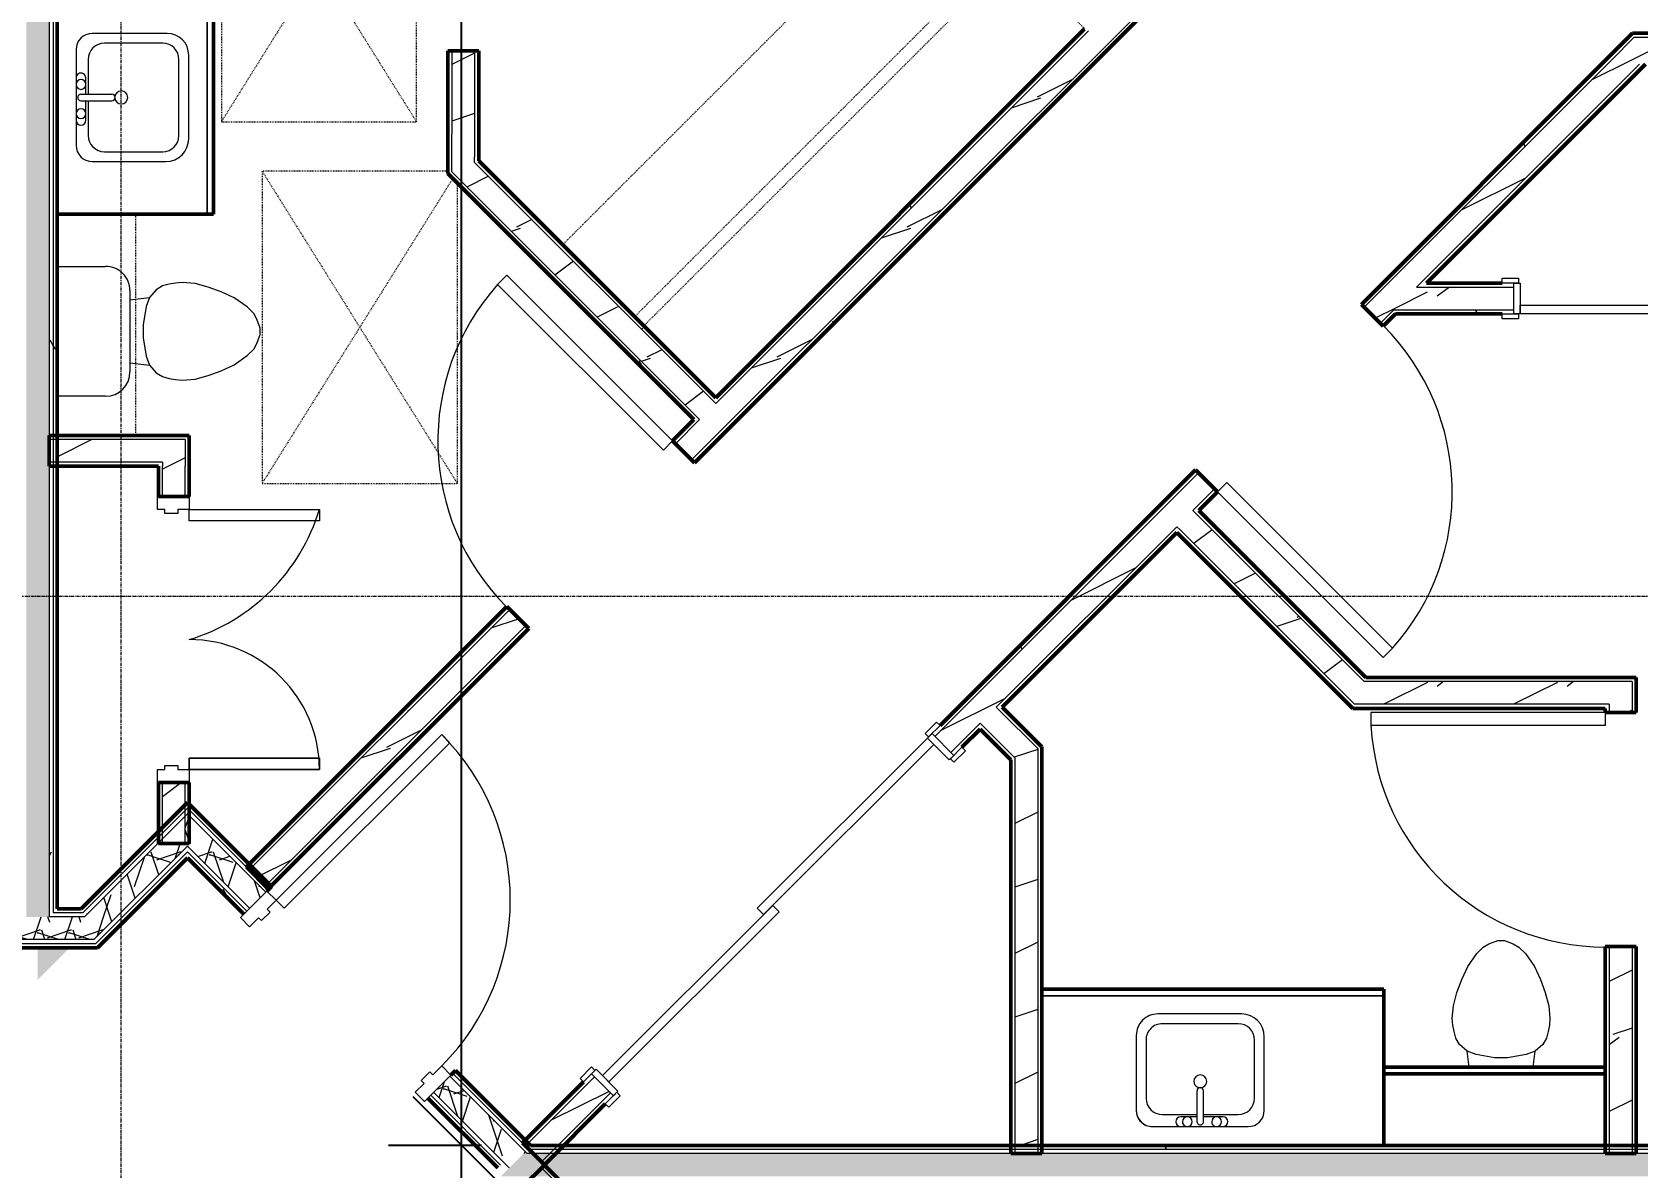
# Model space of a CAD drawing. Extents: x -4294 to -464, y 9706 to 12475.
# Drawn here: x -2514 to -2267.2, y 10415.3 to 10589.9 of the extents above; entities that cross this region are included whole.
import ezdxf

# ---------------------------------------------------------------- set-up
doc = ezdxf.new("R2010")
doc.units = 0
doc.linetypes.add('Dash', pattern=[0.25, 0.125, -0.125])
doc.linetypes.add('Grid Line 1_2_', pattern=[0.875, 0.5, -0.125, 0.125, -0.125])
for name, color, linetype, lineweight in [('0-1', 7, 'Continuous', 5), ('0-2', 50, 'Continuous', 13), ('A-DOOR', 31, 'Continuous', 13), ('A-DOOR-1', 7, 'Continuous', 9), ('A-DOOR-2', 90, 'Continuous', 20), ('A-DOOR-5', 31, 'Continuous', 20), ('A-DOOR-6', 31, 'Continuous', 9), ('A-DOOR-FRAM', 31, 'Continuous', 20), ('A-DOOR-FRAM-1', 90, 'Continuous', 20), ('A-GENM-HDLN-1', 7, 'Dash', 9), ('A-WALL', 113, 'Continuous', 13), ('A-WALL-2', 250, 'Continuous', 50), ('A-WALL-3', 50, 'Continuous', 13), ('A-WALL-PATT-1', 7, 'Continuous', 9), ('A-WALL-PATT-2', 8, 'Continuous', 9), ('A-WALL-PATT-5', 111, 'Continuous', 9), ('I-WALL-1', 2, 'Continuous', 50), ('P-SANR-FIXT-1', 7, 'Continuous', 9), ('Q-CASE-1', 250, 'Continuous', 50), ('Q-CASE-2', 7, 'Continuous', 9), ('Q-CASE-HDLN-1', 7, 'Dash', 9), ('S-GRID-1', 1, 'Grid Line 1_2_', 9)]:
    doc.layers.add(name, color=color, linetype=linetype, lineweight=lineweight)
doc.layers.add('A-AREA-PATT-6', color=254, linetype='Continuous', lineweight=9, transparency=1)
doc.styles.add('Century Gothic_B', font='Gothicb.ttf', dxfattribs={"height": 11.25})
doc.dimstyles.new('OD__1__Tol__', dxfattribs={"dimscale": 12, "dimtxt": 11.746893, "dimasz": 1.25, "dimexe": 0.9375, "dimexo": 0.625, "dimgap": 0.15625, "dimtad": 1, "dimdec": 0, "dimzin": 3, "dimdsep": 46, "dimlunit": 4, "dimtxsty": 'Century Gothic_B', "dimblk1": 'OBLIQUE', "dimblk2": 'OBLIQUE', "dimsah": 1, "dimcen": 0.09, "dimdle": 0.9375, "dimazin": 0, "dimtfac": 1, "dimtdec": 4, "dimtix": 1, "dimtmove": 0, "dimatfit": 3, "dimfxl": 1, "dimtvp": 1, "dimtfill": 1, "dimfrac": 2, "dimtolj": 1, "dimtzin": 0, "dimarcsym": 2})
pattern_1 = [(0, (0, 0), (38.4, 9.6), [1.584, -27.216, 1.584, -27.216, -153.6]), (0, (0, 0), (38.4, 9.6), [-57.6, 1.584, -56.016, 1.584, -27.216, -67.2]), (0, (0, 0), (38.4, 9.6), [-144, 1.584, -17.616, 1.584, -46.416]), (120, (14.4, 4.8), (-27.513844, 28.4553755), [1.584, -27.216, 1.584, -27.216, -153.6]), (120, (14.4, 4.8), (-27.513844, 28.4553755), [-57.6, 1.584, -56.016, 1.584, -27.216, -67.2]), (120, (14.4, 4.8), (-27.513844, 28.4553755), [-144, 1.584, -17.616, 1.584, -46.416]), (240, (19.2, 24), (-10.886156, -38.0553755), [1.584, -27.216, 1.584, -27.216, -153.6]), (240, (19.2, 24), (-10.886156, -38.0553755), [-57.6, 1.584, -56.016, 1.584, -27.216, -67.2]), (240, (19.2, 24), (-10.886156, -38.0553755), [-144, 1.584, -17.616, 1.584, -46.416])]
pattern_2 = [(216.87, (7.997, 19.992), (59.9755286, 39.9843071), [9.996, -89.964]), (206.565, (19.992, 13.994), (-19.991807, -19.992219), [22.352, -22.352]), (198.435, (19.992, 3.998), (-39.983821, -19.991955), [12.644, -50.576])]
pattern_3 = [(161.57, (0.6, 0.6), (-4.80033747, -0.00041462), [0, -34.152, 3.792, 0]), (18.43, (-0.6, 0.6), (-4.80033747, 0.00041462), [0, -34.152, 3.792, 0]), (108.43, (0.6, 0.6), (2.39913218, -12.00105099), [11.382, -26.562]), (71.57, (-0.6, 0.6), (2.39913218, 12.00105099), [11.382, -26.562])]

# ---------------------------------------------------------------- blocks, each defined once
blk = doc.blocks.new('Toilet-Domestic-3D - Toilet-Domestic-3D-V17-FLOOR PLAN - 2ND FLOOR')
at = {"layer": 'P-SANR-FIXT-1'}
for p, q in [((-9.98, 11.75), (-9.98, 19.18)), ((9.98, 19.18), (9.98, 11.75)), ((6.25, 8.02), (-6.25, 8.02)), ((-4.86, 8.02), (-5.21, 5)), ((4.86, 8.02), (5.21, 5)), ((-5.21, 5), (-6.4, 4)), ((-3.84, 5.5), (-5.21, 5)), ((-1, 6), (-3.84, 5.5)), ((1, 6), (-1, 6)), ((3.84, 5.5), (1, 6)), ((5.21, 5), (3.84, 5.5)), ((6.4, 4), (5.21, 5)), ((-6.97, 3), (-7.24, 2)), ((-6.4, 4), (-6.97, 3)), ((6.97, 3), (6.4, 4)), ((7.24, 2), (6.97, 3)), ((-7.41, 1), (-7.5, 0)), ((-7.24, 2), (-7.41, 1)), ((7.41, 1), (7.24, 2)), ((7.5, 0), (7.41, 1)), ((-7.5, 0), (-7.33, -1.99)), ((-7.33, -1.99), (-6.79, -4)), ((6.79, -4), (7.33, -1.99)), ((7.33, -1.99), (7.5, 0)), ((-6.79, -4), (-6.06, -6)), ((6.06, -6), (6.79, -4)), ((-6.06, -6), (-5.13, -8)), ((5.13, -8), (6.06, -6)), ((-5.13, -8), (-3.74, -10)), ((3.74, -10), (5.13, -8)), ((-3.74, -10), (-2.74, -11)), ((-2.74, -11), (-1.87, -11.5)), ((-1.87, -11.5), (-0.5, -12)), ((-0.5, -12), (0.5, -12)), ((0.5, -12), (1.87, -11.5)), ((1.87, -11.5), (2.74, -11)), ((2.74, -11), (3.74, -10))]:
    blk.add_line(p, q, dxfattribs=at)
for centre, start, end in [((-6.25, 11.75), 180, 270), ((6.25, 11.75), 270, 360)]:
    blk.add_arc(centre, 3.73, start, end, dxfattribs=at)
blk = doc.blocks.new('OD_CW_Upper Cabinet - OD_CW_Upper Cabinet-1867077-FLOOR PLAN - 2ND FLOOR')
at = {"layer": 'Q-CASE-HDLN-1'}
for p, q in [((0.74, -24), (0.74, -12)), ((0.74, -12), (34.74, -12)), ((34.74, -12), (34.74, -24)), ((34.74, -24), (0.74, -24))]:
    blk.add_line(p, q, dxfattribs=at)
blk = doc.blocks.new('M_Sink Vanity-Square - 500 x 440mm-1352614-FLOOR PLAN - 2ND FLOOR')
at = {"layer": 'P-SANR-FIXT-1'}
for p, q in [((7.96, 7.09), (-6.72, 7.09)), ((7.96, 7.09), (-6.72, 7.09)), ((0.12, 5.22), (-5.22, 5.22)), ((3.62, 7.09), (-2.88, 7.09)), ((-2.88, 5.59), (0.12, 5.59)), ((0.12, 6.33), (0.12, 1.59)), ((1.12, 6.33), (1.12, 1.59)), ((1.12, 5.59), (3.62, 5.59)), ((6.46, 5.22), (1.12, 5.22)), ((-9.22, 4.59), (-9.22, -6.73)), ((-9.22, 4.59), (-9.22, -6.73)), ((-7.72, 2.72), (-7.72, -6.23)), ((8.96, -6.23), (8.96, 2.72)), ((10.46, -6.91), (10.46, 4.59)), ((10.46, -6.91), (10.46, 4.59)), ((-5.22, -8.73), (6.46, -8.73)), ((-5.72, -10.23), (7.14, -10.23)), ((-5.72, -10.23), (7.14, -10.23))]:
    blk.add_line(p, q, dxfattribs=at)
for centre, radius, start, end in [((-6.72, 4.59), 2.5, 90, 180), ((-6.72, 4.59), 2.5, 90, 180), ((-5.22, 2.72), 2.5, 90, 180), ((-2.88, 6.34), 0.75, 90, 270), ((-1.88, 6.34), 0.75, 360, 180), ((-1.88, 6.34), 0.75, 180, 0), ((0.62, 6.33), 0.5, 360, 180), ((2.62, 6.34), 0.75, 360, 180), ((2.62, 6.34), 0.75, 180, 360), ((3.62, 6.34), 0.75, 270, 90), ((6.46, 2.72), 2.5, 0, 90), ((7.96, 4.59), 2.5, 0, 90), ((7.96, 4.59), 2.5, 360, 90), ((0.62, 0.13), 1, 360, 180), ((0.62, 0.13), 1, 180, 0), ((0.62, 1.59), 0.5, 180, 0), ((-5.72, -6.73), 3.5, 180, 270), ((-5.72, -6.73), 3.5, 180, 270), ((-5.22, -6.23), 2.5, 180, 270), ((6.46, -6.23), 2.5, 270, 0), ((7.14, -6.91), 3.32, 270, 360), ((7.14, -6.91), 3.32, 270, 0)]:
    blk.add_arc(centre, radius, start, end, dxfattribs=at)
blk = doc.blocks.new('OD_CW_Base Cabinet - OD_CW_Base Cabinet-1833608-FLOOR PLAN - 2ND FLOOR')
at = {"layer": 'Q-CASE-1'}
for p, q in [((0.74, -24), (0.74, 0)), ((0.74, 0), (66.57, 0)), ((66.57, 0), (66.57, -24))]:
    blk.add_line(p, q, dxfattribs=at)
at = {"layer": 'Q-CASE-2'}
for p, q in [((0.74, -1), (0.74, 0)), ((0.74, 0), (66.57, 0)), ((66.57, -1), (0.74, -1)), ((0.74, -24), (0.74, -1)), ((0.74, -1), (66.57, -1)), ((66.57, 0), (66.57, -1)), ((66.57, -1), (66.57, -24))]:
    blk.add_line(p, q, dxfattribs=at)
blk = doc.blocks.new('ADA Clearances - 30_x48_-V14-FLOOR PLAN - 2ND FLOOR')
at = {"layer": 'A-GENM-HDLN-1'}
for p, q in [((15, -24), (-15, 24)), ((-15, -24), (15, 24)), ((15, 24), (-15, 24)), ((-15, 24), (-15, -24)), ((15, -24), (15, 24)), ((-15, -24), (15, -24))]:
    blk.add_line(p, q, dxfattribs=at)
blk = doc.blocks.new('ADA Clearances - 30_x48_-V52-FLOOR PLAN - 2ND FLOOR')
at = {"layer": 'A-GENM-HDLN-1'}
for p, q in [((15, -24), (-15, 24)), ((15, 24), (-15, 24)), ((-15, 24), (-15, -22.14)), ((-14.29, -22.86), (15, 24)), ((15, -24), (15, 24)), ((-13.52, -24), (15, -24))]:
    blk.add_line(p, q, dxfattribs=at)
blk = doc.blocks.new('OD_CW_Base Cabinet - OD_CW_Base Cabinet-1866993-FLOOR PLAN - 2ND FLOOR')
at = {"layer": 'Q-CASE-1'}
for p, q in [((0.74, 0), (53.33, 0)), ((53.33, 0), (53.33, -12))]:
    blk.add_line(p, q, dxfattribs=at)
at = {"layer": 'Q-CASE-2'}
for p, q in [((0.74, 0), (53.33, 0)), ((53.33, -1), (0.74, -1)), ((0.74, -1), (53.33, -1)), ((53.33, 0), (53.33, -1)), ((53.33, -1), (53.33, -12))]:
    blk.add_line(p, q, dxfattribs=at)
blk = doc.blocks.new('Toilet-Domestic-3D - Toilet-Domestic-3D-V76-FLOOR PLAN - 2ND FLOOR')
at = {"layer": 'P-SANR-FIXT-1'}
for p, q in [((-5.13, 8), (-3.74, 10)), ((-3.74, 10), (-2.74, 11)), ((-2.74, 11), (-1.87, 11.5)), ((-1.87, 11.5), (-0.5, 12)), ((-0.5, 12), (0.5, 12)), ((0.5, 12), (1.87, 11.5)), ((1.87, 11.5), (2.74, 11)), ((2.74, 11), (3.74, 10)), ((3.74, 10), (5.13, 8)), ((-6.06, 6), (-5.13, 8)), ((5.13, 8), (6.06, 6)), ((-6.79, 4), (-6.06, 6)), ((6.06, 6), (6.79, 4)), ((-7.33, 1.99), (-6.79, 4)), ((6.79, 4), (7.33, 1.99)), ((-7.5, 0), (-7.33, 1.99)), ((7.33, 1.99), (7.5, 0)), ((-7.41, -1), (-7.5, 0)), ((-7.24, -2), (-7.41, -1)), ((-6.97, -3), (-7.24, -2)), ((7.24, -2), (6.97, -3)), ((7.41, -1), (7.24, -2)), ((7.5, 0), (7.41, -1)), ((-6.4, -4), (-6.97, -3)), ((-5.21, -5), (-6.4, -4)), ((6.4, -4), (5.21, -5)), ((6.97, -3), (6.4, -4)), ((-3.84, -5.5), (-5.21, -5)), ((-4.92, -7.48), (-5.21, -5)), ((-1, -6), (-3.84, -5.5)), ((1, -6), (-1, -6)), ((3.84, -5.5), (1, -6)), ((5.21, -5), (3.84, -5.5)), ((4.92, -7.48), (5.21, -5))]:
    blk.add_line(p, q, dxfattribs=at)
blk = doc.blocks.new('OD_CW_Upper Cabinet - OD_CW_Upper Cabinet-V77-FLOOR PLAN - 2ND FLOOR')
at = {"layer": 'Q-CASE-1'}
for p, q in [((0.74, 24), (34.74, 24)), ((0.74, 13), (0.74, 24)), ((34.74, 24), (34.74, 13)), ((0.74, 13), (34.74, 13)), ((0.74, 12), (0.74, 13)), ((34.74, 13), (0.74, 13)), ((34.74, 13), (34.74, 12)), ((34.74, 12), (0.74, 12))]:
    blk.add_line(p, q, dxfattribs=at)
at = {"layer": 'Q-CASE-HDLN-1'}
for p, q in [((34.74, 24), (0.74, 24)), ((0.74, 24), (0.74, 12)), ((34.74, 12), (34.74, 24)), ((0.74, 12), (34.74, 12))]:
    blk.add_line(p, q, dxfattribs=at)
blk = doc.blocks.new('Single-Flush - 36_ x 84_-1372839-FLOOR PLAN - 2ND FLOOR')
at = {"layer": 'A-DOOR-1'}
blk.add_arc((18, 2.37), 36.07, 93.1789, 180, dxfattribs=at)
at = {"layer": 'A-DOOR-2'}
for p, q in [((16, 2.37), (16, 38.39)), ((18, 38.39), (16, 38.39)), ((18, 2.37), (18, 38.39)), ((18, 2.37), (16, 2.37))]:
    blk.add_line(p, q, dxfattribs=at)
blk = doc.blocks.new('OD_CW_Closet - OD_CW_Closet-2069093-FLOOR PLAN - 2ND FLOOR')
at = {"layer": 'Q-CASE-HDLN-1'}
for p, q in [((0.74, -24), (0.74, 9.27)), ((0.74, 9.27), (80.94, 9.27)), ((80.94, 9.27), (80.94, -24)), ((0.74, -6.37), (80.94, -6.37)), ((0.74, -8.37), (80.94, -8.37)), ((80.94, -24), (0.74, -24))]:
    blk.add_line(p, q, dxfattribs=at)
blk = doc.blocks.new('FOLDING_SLIDING CLOSET - 72_ x 80_-1372885-FLOOR PLAN - 2ND FLOOR')
at = {"layer": 'A-DOOR-1'}
for p, q in [((-38.75, 3.25), (-36.25, 3.25)), ((-38.75, 2.5), (-38.75, 3.25)), ((-36.25, 2.5), (-38.75, 2.5)), ((-36.25, 3.25), (-36.25, 2.5)), ((36.25, 3.25), (38.75, 3.25)), ((36.25, 2.5), (36.25, 3.25)), ((38.75, 2.5), (36.25, 2.5)), ((38.75, 3.25), (38.75, 2.5)), ((-38.75, -2.25), (-36.25, -2.25)), ((-38.75, -3), (-38.75, -2.25)), ((-36.25, -2.25), (-36.25, -3)), ((36.25, -2.25), (38.75, -2.25)), ((36.25, -3), (36.25, -2.25)), ((38.75, -2.25), (38.75, -3)), ((-36.25, -3), (-38.75, -3)), ((38.75, -3), (36.25, -3))]:
    blk.add_line(p, q, dxfattribs=at)
at = {"layer": 'A-DOOR-2'}
for p, q in [((-1, 0.5), (36, 0.5)), ((-1, -0.875), (-1, 0.5)), ((36, 0.5), (36, -0.875)), ((-36, -0.875), (1, -0.875)), ((-36, -2.25), (-36, -0.875)), ((1, -2.25), (-36, -2.25)), ((36, -0.875), (-1, -0.875)), ((1, -0.875), (1, -2.25))]:
    blk.add_line(p, q, dxfattribs=at)
at = {"layer": 'A-DOOR-FRAM-1'}
for p, q in [((-37, 2.5), (-36, 2.5)), ((-37, -2.25), (-37, 2.5)), ((-36, 2.5), (-36, -2.25)), ((36, 2.5), (37, 2.5)), ((36, -2.25), (36, 2.5)), ((37, 2.5), (37, -2.25)), ((-36, -2.25), (-37, -2.25)), ((37, -2.25), (36, -2.25))]:
    blk.add_line(p, q, dxfattribs=at)
blk = doc.blocks.new('Flush-Double-Door-Adj_swing-w_handle_2100 - 1_-8_ x 7_-0_-2080157-FLOOR PLAN - 2ND FLOOR')
at = {"layer": 'A-DOOR-1'}
for p, q in [((-22, 2.5), (-20, 2.5)), ((-22, -2.375), (-22, 2.5)), ((-20, 2.5), (-20, 1.375)), ((20, 2.5), (22, 2.5)), ((20, 1.375), (20, 2.5)), ((22, 2.5), (22, -2.375)), ((-20, 1.375), (-19.375, 1.375)), ((-19.375, 1.375), (-19.375, -0.625)), ((19.375, -0.625), (19.375, 1.375)), ((19.375, 1.375), (20, 1.375)), ((-20, -2.375), (-22, -2.375)), ((-20, -0.625), (-20, -2.375)), ((-19.375, -0.625), (-20, -0.625)), ((-18.25, -2.375), (-20, -2.375)), ((-20, -2.375), (-20, -22.375)), ((-18.25, -22.375), (-18.25, -2.375)), ((18.25, -2.375), (20, -2.375)), ((18.25, -22.375), (18.25, -2.375)), ((20, -0.625), (19.375, -0.625)), ((20, -2.375), (20, -0.625)), ((20, -2.375), (20, -22.375)), ((22, -2.375), (20, -2.375)), ((-20, -22.375), (-18.25, -22.375)), ((20, -22.375), (18.25, -22.375))]:
    blk.add_line(p, q, dxfattribs=at)
for centre, radius, start, end in [((-20, -2.375), 20, 270, 0), ((28.686, 6.311), 29.972, 196.84609, 253.15391)]:
    blk.add_arc(centre, radius, start, end, dxfattribs=at)
at = {"layer": 'A-DOOR-2'}
for p, q in [((-20, -2.375), (-18.25, -2.375)), ((-20, -22.375), (-20, -2.375)), ((-18.25, -2.375), (-18.25, -22.375)), ((18.25, -22.375), (18.25, -2.375)), ((18.25, -2.375), (20, -2.375)), ((20, -2.375), (20, -22.375)), ((-18.25, -22.375), (-20, -22.375)), ((20, -22.375), (18.25, -22.375))]:
    blk.add_line(p, q, dxfattribs=at)
blk = doc.blocks.new('CTR - 1st Phase - Unit Layouts_rvt-1-FLOOR PLAN - 2ND FLOOR')
at = {"layer": 'A-WALL-PATT-1'}
h = blk.add_hatch(dxfattribs=at)
h.set_pattern_fill('FP_1', color=256, style=0, pattern_type=2)
h.set_pattern_definition(pattern_1)
h.paths.add_polyline_path([(-2449.5, 10568.43), (-2449.5, 10587.06), (-2450.12, 10587.06), (-2450.12, 10569.05)], flags=0)
h.paths.add_polyline_path([(-2449.5, 10621.06), (-2449.5, 10657.75), (-2450.12, 10657.75), (-2450.12, 10621.06)], flags=0)
h = blk.add_hatch(dxfattribs=at)
h.set_pattern_fill('FP_1', color=256, style=0, pattern_type=2)
h.set_pattern_definition(pattern_1)
h.paths.add_polyline_path([(-2480.62, 10461.15), (-2440.59, 10501.18), (-2441.03, 10501.63), (-2481.06, 10461.6)], flags=0)
h.paths.add_polyline_path([(-2415.13, 10526.64), (-2411.42, 10530.35), (-2411.86, 10530.79), (-2415.58, 10527.08), (-2415.31, 10526.82)], flags=0)
h.paths.add_polyline_path([(-2408.95, 10532.83), (-2351.67, 10590.1), (-2351.67, 10590.98), (-2409.39, 10533.27)], flags=0)
h.paths.add_polyline_path([(-2348.17, 10593.6), (-2343.72, 10598.06), (-2344.16, 10598.5), (-2348.17, 10594.48), (-2348.17, 10593.89)], flags=0)
h.paths.add_polyline_path([(-2299.88, 10641.9), (-2296.45, 10645.33), (-2296.45, 10646.21), (-2300.32, 10642.34)], flags=0)
h = blk.add_hatch(dxfattribs=at)
h.set_pattern_fill('FP_1', color=256, style=0, pattern_type=2)
h.set_pattern_definition(pattern_1)
h.paths.add_polyline_path([(-2477.7, 10458.24), (-2437.67, 10498.27), (-2438.12, 10498.71), (-2478.15, 10458.68)], flags=0)
h.paths.add_polyline_path([(-2412.22, 10523.72), (-2340.8, 10595.14), (-2341.24, 10595.58), (-2412.66, 10524.17)], flags=0)
h.paths.add_polyline_path([(-2296.96, 10638.98), (-2292.32, 10643.62), (-2292.32, 10644.5), (-2297.4, 10639.42)], flags=0)
h = blk.add_hatch(dxfattribs=at)
h.set_pattern_fill('FP_1', color=256, style=0, pattern_type=2)
h.set_pattern_definition(pattern_1)
h.paths.add_polyline_path([(-2438.19, 10418.73), (-2438.19, 10418.79), (-2438.25, 10418.79)], flags=0)
h.paths.add_polyline_path([(-2437.77, 10419.15), (-2427.59, 10429.33), (-2428.03, 10429.78), (-2438.19, 10419.57), (-2437.93, 10419.31)], flags=0)
h.paths.add_polyline_path([(-2375.26, 10481.66), (-2334.75, 10522.17), (-2335.19, 10522.62), (-2375.7, 10482.1)], flags=0)
h.paths.add_polyline_path([(-2309.29, 10547.63), (-2267.79, 10589.13), (-2268.68, 10589.13), (-2309.73, 10548.07)], flags=0)
h = blk.add_hatch(dxfattribs=at)
h.set_pattern_fill('FP_1', color=256, style=0, pattern_type=2)
h.set_pattern_definition(pattern_1)
h.paths.add_polyline_path([(-2268.24, 10589.13), (-2242.9, 10589.13), (-2242.9, 10589.75), (-2268.05, 10589.75), (-2268.68, 10589.13)], flags=0)
h.paths.add_polyline_path([(-2143.48, 10589.13), (-2076.17, 10589.13), (-2076.17, 10589.75), (-2239.4, 10589.75), (-2239.4, 10589.13), (-2167.48, 10589.13)], flags=0)
h = blk.add_hatch(dxfattribs=at)
h.set_pattern_fill('FP_1', color=256, style=0, pattern_type=2)
h.set_pattern_definition(pattern_1)
h.paths.add_polyline_path([(-2412.31, 10530.35), (-2411.86, 10530.79), (-2450.12, 10569.05), (-2450.12, 10568.17), (-2412.66, 10530.71)], flags=0)
h = blk.add_hatch(dxfattribs=at)
h.set_pattern_fill('FP_1', color=256, style=0, pattern_type=2)
h.set_pattern_definition(pattern_1)
h.paths.add_polyline_path([(-2409.39, 10533.27), (-2408.95, 10533.71), (-2446, 10570.76), (-2446, 10569.88), (-2409.83, 10533.71)], flags=0)
h = blk.add_hatch(dxfattribs=at)
h.set_pattern_fill('FP_1', color=256, style=0, pattern_type=2)
h.set_pattern_definition(pattern_1)
h.paths.add_polyline_path([(-2304.48, 10546.6), (-2286.32, 10546.6), (-2286.32, 10547.23), (-2303.86, 10547.23)], flags=0)
h.paths.add_polyline_path([(-2212.32, 10546.6), (-2208.82, 10546.6), (-2208.82, 10547.23), (-2212.32, 10547.23)], flags=0)
h.paths.add_polyline_path([(-2076.8, 10546.6), (-2076.17, 10546.6), (-2076.17, 10547.23), (-2134.82, 10547.23), (-2134.82, 10546.6), (-2099.1, 10546.6)], flags=0)
at = {"layer": 'A-WALL-PATT-2'}
h = blk.add_hatch(dxfattribs=at)
h.set_pattern_fill('FP_2', color=256, style=0, pattern_type=2)
h.set_pattern_definition(pattern_2)
h.paths.add_polyline_path([(-2446, 10569.88), (-2446, 10587.06), (-2449.5, 10587.06), (-2449.5, 10573.38), (-2446.26, 10570.14)], flags=0)
h.paths.add_polyline_path([(-2446.25, 10621.06), (-2446, 10621.06), (-2446, 10658.38), (-2449.5, 10658.38), (-2449.5, 10621.06), (-2449.25, 10621.06), (-2449.25, 10657.06), (-2446.25, 10657.06), (-2446.25, 10623.47)], flags=0)
h = blk.add_hatch(dxfattribs=at)
h.set_pattern_fill('FP_2', color=256, style=0, pattern_type=2)
h.set_pattern_definition(pattern_2)
h.paths.add_polyline_path([(-2478.15, 10458.68), (-2438.12, 10498.71), (-2440.59, 10501.18), (-2480.62, 10461.15)], flags=0)
h.paths.add_polyline_path([(-2412.66, 10524.17), (-2341.24, 10595.58), (-2343.72, 10598.06), (-2415.13, 10526.64)], flags=0)
h.paths.add_polyline_path([(-2297.4, 10639.42), (-2292.95, 10643.88), (-2292.95, 10648.83), (-2299.88, 10641.9), (-2297.49, 10639.51)], flags=0)
h = blk.add_hatch(dxfattribs=at)
h.set_pattern_fill('FP_2', color=256, style=0, pattern_type=2)
h.set_pattern_definition(pattern_2)
h.paths.add_polyline_path([(-2270.82, 10585.63), (-2076.17, 10585.63), (-2076.17, 10589.13), (-2267.79, 10589.13), (-2271.29, 10585.63)], flags=0)
h = blk.add_hatch(dxfattribs=at)
h.set_pattern_fill('FP_2', color=256, style=0, pattern_type=2)
h.set_pattern_definition(pattern_2)
h.paths.add_polyline_path([(-2437.65, 10418.19), (-2437.2, 10418.79), (-2433.18, 10418.79), (-2425.11, 10426.86), (-2427.59, 10429.33), (-2438.19, 10418.73), (-2437.67, 10418.21)], flags=0)
h.paths.add_polyline_path([(-2372.79, 10479.19), (-2332.27, 10519.7), (-2334.75, 10522.17), (-2375.26, 10481.66), (-2372.87, 10479.27)], flags=0)
h.paths.add_polyline_path([(-2306.82, 10545.15), (-2266.36, 10585.63), (-2271.29, 10585.63), (-2309.29, 10547.63), (-2308.89, 10547.23)], flags=0)
h = blk.add_hatch(dxfattribs=at)
h.set_pattern_fill('FP_2', color=256, style=0, pattern_type=2)
h.set_pattern_definition(pattern_2)
h.paths.add_polyline_path([(-2411.42, 10530.35), (-2408.95, 10532.83), (-2449.5, 10573.38), (-2449.5, 10568.43), (-2411.86, 10530.79)], flags=0)
h = blk.add_hatch(dxfattribs=at)
h.set_pattern_fill('FP_2', color=256, style=0, pattern_type=2)
h.set_pattern_definition(pattern_2)
h.paths.add_polyline_path([(-2303.86, 10547.23), (-2286.32, 10547.23), (-2286.32, 10550.73), (-2301.24, 10550.73), (-2304.74, 10547.23)], flags=0)
h.paths.add_polyline_path([(-2208.82, 10547.23), (-2208.82, 10550.73), (-2212.32, 10550.73), (-2212.32, 10547.23)], flags=0)
h.paths.add_polyline_path([(-2101.05, 10547.23), (-2076.17, 10547.23), (-2076.17, 10550.73), (-2134.82, 10550.73), (-2134.82, 10547.23), (-2112.88, 10547.23)], flags=0)
h = blk.add_hatch(dxfattribs=at)
h.set_pattern_fill('FP_2', color=256, style=0, pattern_type=2)
h.set_pattern_definition(pattern_2)
h.paths.add_polyline_path([(-2493.97, 10523.8), (-2490.47, 10523.8), (-2490.47, 10527.3), (-2510.12, 10527.3), (-2510.12, 10523.8), (-2498.79, 10523.8)], flags=0)
h = blk.add_hatch(dxfattribs=at)
h.set_pattern_fill('FP_2', color=256, style=0, pattern_type=2)
h.set_pattern_definition(pattern_2)
h.paths.add_polyline_path([(-2490.47, 10465.17), (-2490.47, 10474.55), (-2493.97, 10474.55), (-2493.93, 10466.81), (-2492.28, 10465.17), (-2490.51, 10465.17)], flags=0)
h.paths.add_polyline_path([(-2490.47, 10518.55), (-2490.47, 10523.8), (-2493.97, 10523.8), (-2493.97, 10518.55)], flags=0)
h = blk.add_hatch(dxfattribs=at)
h.set_pattern_fill('FP_2', color=256, style=0, pattern_type=2)
h.set_pattern_definition(pattern_2)
h.paths.add_polyline_path([(-2309.31, 10486.59), (-2305.81, 10486.59), (-2335.6, 10516.38), (-2338.07, 10513.9), (-2310.76, 10486.59)], flags=0)
h = blk.add_hatch(dxfattribs=at)
h.set_pattern_fill('FP_2', color=256, style=0, pattern_type=2)
h.set_pattern_definition(pattern_2)
h.paths.add_polyline_path([(-2305.81, 10486.59), (-2268.12, 10486.59), (-2268.12, 10490.09), (-2309.31, 10490.09), (-2308.42, 10489.2)], flags=0)
h = blk.add_hatch(dxfattribs=at)
h.set_pattern_fill('FP_2', color=256, style=0, pattern_type=2)
h.set_pattern_definition(pattern_2)
h.paths.add_polyline_path([(-2359.46, 10474.84), (-2359.46, 10479.79), (-2365.83, 10486.15), (-2368.3, 10483.67), (-2362.08, 10477.45)], flags=0)
h = blk.add_hatch(dxfattribs=at)
h.set_pattern_fill('FP_2', color=256, style=0, pattern_type=2)
h.set_pattern_definition(pattern_2)
h.paths.add_polyline_path([(-2268.26, 10418.79), (-2268.12, 10418.79), (-2268.12, 10449.34), (-2271.62, 10449.34), (-2271.62, 10418.79)], flags=0)
h.paths.add_polyline_path([(-2268.34, 10485.34), (-2268.12, 10485.34), (-2268.12, 10486.59), (-2271.62, 10486.59), (-2271.62, 10485.34)], flags=0)
h = blk.add_hatch(dxfattribs=at)
h.set_pattern_fill('FP_2', color=256, style=0, pattern_type=2)
h.set_pattern_definition(pattern_2)
h.paths.add_polyline_path([(-2362.96, 10418.79), (-2359.46, 10418.79), (-2359.46, 10474.84), (-2362.96, 10478.34), (-2362.96, 10453.5)], flags=0)
at = {"layer": 'A-WALL-2'}
for p, q in [((-2412.22, 10523.72), (-2342.04, 10593.9)), ((-2352.3, 10590.36), (-2408.95, 10533.71)), ((-2268.68, 10589.13), (-2272.8, 10585)), ((-2268.05, 10589.75), (-2268.68, 10589.13)), ((-2243.53, 10589.75), (-2268.05, 10589.75)), ((-2445.37, 10587.06), (-2450.12, 10587.06)), ((-2450.12, 10587.06), (-2450.12, 10574.89)), ((-2445.37, 10570.14), (-2445.37, 10587.06)), ((-2272.8, 10585), (-2309.73, 10548.07)), ((-2299.73, 10551.35), (-2266.08, 10585)), ((-2450.12, 10574.89), (-2450.12, 10569.05)), ((-2450.12, 10569.05), (-2450.12, 10568.17)), ((-2408.95, 10533.71), (-2445.37, 10570.14)), ((-2450.12, 10568.17), (-2412.31, 10530.35)), ((-2288.07, 10551.35), (-2299.73, 10551.35)), ((-2309.73, 10548.07), (-2306.38, 10544.71)), ((-2306.38, 10544.71), (-2304.48, 10546.6)), ((-2304.48, 10546.6), (-2288.07, 10546.6)), ((-2412.31, 10530.35), (-2415.58, 10527.08)), ((-2489.84, 10527.93), (-2511.37, 10527.93)), ((-2511.37, 10527.93), (-2511.37, 10523.18)), ((-2489.84, 10527.3), (-2489.84, 10527.93)), ((-2489.84, 10523.18), (-2489.84, 10527.3)), ((-2415.58, 10527.08), (-2412.22, 10523.72)), ((-2511.37, 10523.18), (-2494.59, 10523.18)), ((-2494.59, 10523.18), (-2494.59, 10518.55)), ((-2489.84, 10518.55), (-2489.84, 10523.18)), ((-2335.19, 10522.62), (-2374.47, 10483.34)), ((-2331.83, 10519.26), (-2335.19, 10522.62)), ((-2494.59, 10518.55), (-2489.84, 10518.55)), ((-2334.71, 10516.38), (-2331.83, 10519.26)), ((-2309.05, 10490.71), (-2334.71, 10516.38)), ((-2364.94, 10486.15), (-2338.07, 10513.02)), ((-2338.07, 10513.02), (-2311.02, 10485.96)), ((-2441.03, 10501.63), (-2481.06, 10461.6)), ((-2437.67, 10498.27), (-2441.03, 10501.63)), ((-2477.7, 10458.24), (-2437.67, 10498.27)), ((-2267.5, 10490.71), (-2309.05, 10490.71)), ((-2267.5, 10490.09), (-2267.5, 10490.71)), ((-2267.5, 10485.96), (-2267.5, 10490.09)), ((-2358.84, 10480.04), (-2364.94, 10486.15)), ((-2311.02, 10485.96), (-2310.13, 10485.96)), ((-2310.13, 10485.96), (-2304.3, 10485.96)), ((-2304.3, 10485.96), (-2272.25, 10485.96)), ((-2272.25, 10485.96), (-2272.25, 10485.34)), ((-2272.25, 10485.34), (-2267.5, 10485.34)), ((-2267.5, 10485.34), (-2267.5, 10485.96)), ((-2371.11, 10479.98), (-2368.3, 10482.79)), ((-2368.3, 10482.79), (-2363.59, 10478.08)), ((-2363.59, 10478.08), (-2363.59, 10417.54)), ((-2358.84, 10479.16), (-2358.84, 10480.04)), ((-2358.84, 10473.33), (-2358.84, 10479.16)), ((-2494.59, 10474.55), (-2494.59, 10465.17)), ((-2489.84, 10474.55), (-2494.59, 10474.55)), ((-2489.84, 10465.17), (-2489.84, 10474.55)), ((-2358.84, 10417.54), (-2358.84, 10473.33)), ((-2494.59, 10465.17), (-2489.84, 10465.17)), ((-2481.06, 10461.6), (-2477.7, 10458.24)), ((-2267.5, 10449.34), (-2272.25, 10449.34)), ((-2272.25, 10449.34), (-2272.25, 10430.79)), ((-2267.5, 10417.54), (-2267.5, 10449.34)), ((-2429.27, 10428.54), (-2438.64, 10419.17)), ((-2435.28, 10415.81), (-2425.91, 10425.18)), ((-2438.64, 10419.17), (-2435.28, 10415.81)), ((-2272.25, 10418.79), (-2272.25, 10417.54)), ((-2363.59, 10417.54), (-2358.84, 10417.54)), ((-2272.25, 10417.54), (-2267.5, 10417.54)), ((-2435.28, 10415.77), (-2438.64, 10412.41)), ((-2425.91, 10406.4), (-2435.28, 10415.77))]:
    blk.add_line(p, q, dxfattribs=at)
at = {"layer": 'A-WALL-3'}
for p, q in [((-2341.24, 10595.58), (-2412.66, 10524.17)), ((-2351.67, 10590.1), (-2408.95, 10532.83)), ((-2271.29, 10585.63), (-2267.79, 10589.13)), ((-2267.79, 10589.13), (-2242.9, 10589.13)), ((-2449.5, 10587.06), (-2449.5, 10574.26)), ((-2446, 10587.06), (-2446, 10570.76)), ((-2271.92, 10585), (-2309.29, 10547.63)), ((-2266.97, 10585), (-2301.24, 10550.73)), ((-2271.92, 10585), (-2271.29, 10585.63)), ((-2449.5, 10573.38), (-2449.5, 10574.26)), ((-2449.5, 10568.43), (-2449.5, 10573.38)), ((-2446, 10569.88), (-2446, 10570.76)), ((-2446, 10569.88), (-2409.39, 10533.27)), ((-2449.5, 10568.43), (-2411.86, 10530.79)), ((-2301.24, 10550.73), (-2300.36, 10550.73)), ((-2300.36, 10550.73), (-2286.32, 10550.73)), ((-2304.74, 10547.23), (-2306.82, 10545.15)), ((-2304.74, 10547.23), (-2303.86, 10547.23)), ((-2303.86, 10547.23), (-2286.32, 10547.23)), ((-2409.39, 10533.27), (-2408.95, 10532.83)), ((-2411.42, 10530.35), (-2415.13, 10526.64)), ((-2411.86, 10530.79), (-2411.42, 10530.35)), ((-2490.47, 10527.3), (-2511.37, 10527.3)), ((-2490.47, 10527.3), (-2490.47, 10523.8)), ((-2493.97, 10523.8), (-2511.37, 10523.8)), ((-2493.97, 10523.8), (-2493.97, 10523.18)), ((-2493.97, 10518.55), (-2493.97, 10523.18)), ((-2490.47, 10523.8), (-2490.47, 10523.18)), ((-2490.47, 10518.55), (-2490.47, 10523.18)), ((-2334.75, 10522.17), (-2375.26, 10481.66)), ((-2332.27, 10519.7), (-2335.6, 10516.38)), ((-2335.6, 10516.38), (-2335.15, 10515.93)), ((-2309.31, 10490.09), (-2335.15, 10515.93)), ((-2338.07, 10513.9), (-2365.83, 10486.15)), ((-2338.07, 10513.9), (-2337.63, 10513.46)), ((-2310.76, 10486.59), (-2337.63, 10513.46)), ((-2440.59, 10501.18), (-2480.62, 10461.15)), ((-2438.12, 10498.71), (-2478.15, 10458.68)), ((-2308.42, 10490.09), (-2309.31, 10490.09)), ((-2268.12, 10490.09), (-2308.42, 10490.09)), ((-2268.12, 10490.09), (-2268.12, 10486.59)), ((-2365.83, 10486.15), (-2365.38, 10485.7)), ((-2365.38, 10485.7), (-2359.46, 10479.79)), ((-2305.81, 10486.59), (-2310.76, 10486.59)), ((-2304.92, 10486.59), (-2305.81, 10486.59)), ((-2271.62, 10486.59), (-2304.92, 10486.59)), ((-2271.62, 10486.59), (-2271.62, 10485.96)), ((-2271.62, 10485.96), (-2271.62, 10485.34)), ((-2268.12, 10486.59), (-2268.12, 10485.96)), ((-2268.12, 10485.96), (-2268.12, 10485.34)), ((-2368.3, 10483.67), (-2372.79, 10479.19)), ((-2368.3, 10483.67), (-2367.86, 10483.23)), ((-2367.86, 10483.23), (-2362.96, 10478.34)), ((-2362.96, 10478.34), (-2362.96, 10477.45)), ((-2359.46, 10479.79), (-2359.46, 10474.84)), ((-2362.96, 10477.45), (-2362.96, 10417.54)), ((-2493.97, 10465.17), (-2493.97, 10474.55)), ((-2490.47, 10465.17), (-2490.47, 10474.55)), ((-2359.46, 10474.84), (-2359.46, 10473.95)), ((-2359.46, 10473.95), (-2359.46, 10417.54)), ((-2271.62, 10449.34), (-2271.62, 10417.54)), ((-2268.12, 10449.34), (-2268.12, 10417.54)), ((-2427.59, 10429.33), (-2438.19, 10418.73)), ((-2425.11, 10426.86), (-2435.72, 10416.25)), ((-2425.11, 10404.72), (-2435.72, 10415.33))]:
    blk.add_line(p, q, dxfattribs=at)
at = {"layer": '0-2'}
for name, p, rotation in [('OD_CW_Base Cabinet - OD_CW_Base Cabinet-1833608-FLOOR PLAN - 2ND FLOOR', (-2486.12, 10628.49), 269.9999999999662), ('ADA Clearances - 30_x48_-V14-FLOOR PLAN - 2ND FLOOR', (-2469.92, 10600.13), 180), ('OD_CW_Closet - OD_CW_Closet-2069093-FLOOR PLAN - 2ND FLOOR', (-2426.44, 10550.16), 45.00000000002297), ('M_Sink Vanity-Square - 500 x 440mm-1352614-FLOOR PLAN - 2ND FLOOR', (-2500.16, 10579.26), 89.99999999996577), ('ADA Clearances - 30_x48_-V52-FLOOR PLAN - 2ND FLOOR', (-2463.65, 10544.55), 180), ('OD_CW_Upper Cabinet - OD_CW_Upper Cabinet-1867077-FLOOR PLAN - 2ND FLOOR', (-2486.12, 10562.67), 269.9999999999745), ('Toilet-Domestic-3D - Toilet-Domestic-3D-V17-FLOOR PLAN - 2ND FLOOR', (-2490.95, 10543.93), 89.9999999999837), ('Single-Flush - 36_ x 84_-1372839-FLOOR PLAN - 2ND FLOOR', (-2426.63, 10512.67), 45.00000000005919), ('Single-Flush - 36_ x 84_-1372839-FLOOR PLAN - 2ND FLOOR', (-2320.78, 10533.66), 225.0000000000723), ('Flush-Double-Door-Adj_swing-w_handle_2100 - 1_-8_ x 7_-0_-2080157-FLOOR PLAN - 2ND FLOOR', (-2492.22, 10496.55), 89.99999999993635), ('Single-Flush - 36_ x 84_-1372839-FLOOR PLAN - 2ND FLOOR', (-2269.87, 10467.34), 90.00000000005535), ('FOLDING_SLIDING CLOSET - 72_ x 80_-1372885-FLOOR PLAN - 2ND FLOOR', (-2400.28, 10454.35), 225.0000000000723), ('M_Sink Vanity-Square - 500 x 440mm-1352614-FLOOR PLAN - 2ND FLOOR', (-2333.86, 10428.76), 180), ('OD_CW_Upper Cabinet - OD_CW_Upper Cabinet-V77-FLOOR PLAN - 2ND FLOOR', (-2271.51, 10442.79), 180)]:
    blk.add_blockref(name, p, dxfattribs=dict(at, rotation=rotation))
for name, p in [('FOLDING_SLIDING CLOSET - 72_ x 80_-1372885-FLOOR PLAN - 2ND FLOOR', (-2249.32, 10548.85)), ('Toilet-Domestic-3D - Toilet-Domestic-3D-V76-FLOOR PLAN - 2ND FLOOR', (-2288.25, 10438.27)), ('OD_CW_Base Cabinet - OD_CW_Base Cabinet-1866993-FLOOR PLAN - 2ND FLOOR', (-2359.58, 10442.79))]:
    blk.add_blockref(name, p, dxfattribs=at)
blk = doc.blocks.new('CTR - 1st Phase - Shell_rvt-1-FLOOR PLAN - 2ND FLOOR')
at = {"layer": 'S-GRID-1'}
for p, q in [((-2500.32, 9836.18), (-2500.32, 12413.74)), ((-464.45, 10503.19), (-4232.19, 10503.19))]:
    blk.add_line(p, q, dxfattribs=at)
blk = doc.blocks.new('HOLLOW METAL - UNIT DOOR-1922532-FLOOR PLAN - 2ND FLOOR')
at = {"layer": 'A-DOOR-5'}
for p, q in [((16.25, -2.25), (18, -2.25)), ((16.25, -38.25), (16.25, -2.25)), ((18, -2.25), (18, -38.25)), ((18, -38.25), (16.25, -38.25))]:
    blk.add_line(p, q, dxfattribs=at)
at = {"layer": 'A-DOOR-6'}
blk.add_arc((18, -2.25), 36, 180, 270, dxfattribs=at)
at = {"layer": 'A-DOOR-FRAM'}
for p, q in [((-20, 3.5), (-18, 3.5)), ((-20, -2.25), (-20, 3.5)), ((-18, 3.5), (-18, 1.5625)), ((18, 3.5), (20, 3.5)), ((18, 1.5625), (18, 3.5)), ((20, 3.5), (20, -2.25)), ((-18, 1.5625), (-17.375, 1.5625)), ((-17.375, 1.5625), (-17.375, -0.3125)), ((17.375, 1.5625), (18, 1.5625)), ((17.375, -0.3125), (17.375, 1.5625)), ((-18, -2.25), (-20, -2.25)), ((-18, -0.3125), (-18, -2.25)), ((-17.375, -0.3125), (-18, -0.3125)), ((18, -0.3125), (17.375, -0.3125)), ((18, -2.25), (18, -0.3125)), ((20, -2.25), (18, -2.25))]:
    blk.add_line(p, q, dxfattribs=at)
blk = doc.blocks.new('_Oblique')
at = {"color": 0, "linetype": 'ByBlock', "lineweight": -2}
blk.add_line((-0.5, -0.5), (0.5, 0.5), dxfattribs=at)
blk = doc.blocks.new('*D383')
at = {"color": 0, "lineweight": -2}
for p, q in [((-2448, 10407.54), (-2448, 12098.44)), ((-2444.92, 12087.19), (-2459.25, 12087.19)), ((-2444.92, 10418.79), (-2459.25, 10418.79))]:
    blk.add_line(p, q, dxfattribs=at)
at = {"layer": 'Defpoints', "color": 0}
for p in [(-2448, 12087.19), (-2437.42, 12087.19), (-2437.42, 10418.79)]:
    blk.add_point(p, dxfattribs=at)
at = {"color": 0, "lineweight": -2, "xscale": 15, "yscale": 15, "zscale": 15}
for p, rotation in [((-2448, 12087.19), 90), ((-2448, 10418.79), 270)]:
    blk.add_blockref('_Oblique', p, dxfattribs=dict(at, rotation=rotation))
at = {"color": 0, "insert": (-2458.45, 11252.99), "char_height": 11.25, "attachment_point": 5, "rotation": 90, "style": 'Century Gothic_B', "bg_fill": 3, "box_fill_scale": 1.25, "bg_fill_color": 257, "bg_fill_transparency": 0}
blk.add_mtext('\\A1;139\'-0" [42377]', dxfattribs=at)

msp = doc.modelspace()

# ---------------------------------------------------------------- hatches: boundary and pattern name
at = {"layer": 'A-AREA-PATT-6'}
h = msp.add_hatch(color=256, dxfattribs=at)
h.paths.add_polyline_path([(-2513.1237, 10444.2582), (-2508.2175, 10449.1644), (-2513.1237, 10449.1644)], flags=0)
h.paths.add_polyline_path([(-2513.1237, 11649.6144), (-2508.2175, 11649.6144), (-2513.1237, 11654.5206)], flags=0)
at = {"layer": 'A-WALL-PATT-5'}
h = msp.add_hatch(dxfattribs=at)
h.set_pattern_fill('FP_41', color=256, style=0, pattern_type=2)
h.set_pattern_definition(pattern_3)
h.paths.add_polyline_path([(-2514.8737, 10453.9144), (-2511.3737, 10453.9144), (-2511.3737, 10843.5144), (-2514.8737, 10843.5144), (-2514.8737, 10454.5394)], flags=0)
h = msp.add_hatch(dxfattribs=at)
h.set_pattern_fill('FP_1', color=256, style=0, pattern_type=2)
h.set_pattern_definition(pattern_1)
h.paths.add_polyline_path([(-2511.3737, 10454.5394), (-2510.7487, 10454.5394), (-2510.7487, 10843.1394), (-2511.3737, 10843.1394), (-2511.3737, 10455.1644)], flags=0)
h = msp.add_hatch(dxfattribs=at)
h.set_pattern_fill('FP_1', color=256, style=0, pattern_type=2)
h.set_pattern_definition(pattern_1)
h.paths.add_polyline_path([(-2510.1237, 10455.1644), (-2510.1237, 10843.1394), (-2510.7487, 10843.1394), (-2510.7487, 10455.1644)], flags=0)
h = msp.add_hatch(dxfattribs=at)
h.set_pattern_fill('FP_1', color=256, style=0, pattern_type=2)
h.set_pattern_definition(pattern_1)
h.paths.add_polyline_path([(-2506.2013, 10454.5394), (-2505.3174, 10454.5394), (-2493.4839, 10466.373), (-2493.9258, 10466.8149), (-2506.0897, 10454.651)], flags=0)
h.paths.add_polyline_path([(-2490.4659, 10469.391), (-2490.1251, 10469.7317), (-2490.4659, 10470.0483), (-2490.4659, 10469.7317)], flags=0)
h = msp.add_hatch(dxfattribs=at)
h.set_pattern_fill('FP_41', color=256, style=0, pattern_type=2)
h.set_pattern_definition(pattern_3)
h.paths.add_polyline_path([(-2440.6685, 10415.3254), (-2438.4544, 10417.5394), (-2437.9328, 10417.5394), (-2449.82, 10429.4266), (-2452.2949, 10426.9518), (-2441.1104, 10415.7673)], flags=0)
h.paths.add_polyline_path([(-2480.5792, 10455.236), (-2478.1043, 10457.7109), (-2490.1251, 10469.7317), (-2490.4659, 10469.391), (-2490.4659, 10465.1227), (-2480.62, 10455.2769)], flags=0)
h = msp.add_hatch(dxfattribs=at)
h.set_pattern_fill('FP_41', color=256, style=0, pattern_type=2)
h.set_pattern_definition(pattern_3)
h.paths.add_polyline_path([(-2500.9927, 10453.9144), (-2490.1251, 10464.782), (-2490.567, 10465.1661), (-2492.277, 10465.1661), (-2493.4839, 10466.373), (-2505.9424, 10453.9144), (-2503.3499, 10453.9144)], flags=0)
h = msp.add_hatch(dxfattribs=at)
h.set_pattern_fill('FP_1', color=256, style=0, pattern_type=2)
h.set_pattern_definition(pattern_1)
h.paths.add_polyline_path([(-2442.4362, 10415.3254), (-2441.9943, 10415.7673), (-2452.7368, 10426.5098), (-2453.1788, 10426.0679), (-2442.8782, 10415.7673)], flags=0)
h.paths.add_polyline_path([(-2481.463, 10454.3521), (-2481.0211, 10454.7941), (-2490.1478, 10463.8753), (-2490.567, 10463.4561), (-2481.905, 10454.7941)], flags=0)
h = msp.add_hatch(dxfattribs=at)
h.set_pattern_fill('FP_41', color=256, style=0, pattern_type=2)
h.set_pattern_definition(pattern_3)
h.paths.add_polyline_path([(-2622.8292, 10450.4144), (-2504.4927, 10450.4144), (-2500.9927, 10453.9144), (-2649.2737, 10453.8976), (-2649.2737, 10450.4144)], flags=0)
h = msp.add_hatch(dxfattribs=at)
h.set_pattern_fill('FP_1', color=256, style=0, pattern_type=2)
h.set_pattern_definition(pattern_1)
h.paths.add_polyline_path([(-2510.7487, 10453.9144), (-2505.9424, 10453.9144), (-2505.3174, 10454.5394), (-2511.3737, 10454.5394), (-2511.3737, 10453.9144)], flags=0)
h.paths.add_polyline_path([(-2540.1351, 10453.9144), (-2514.8737, 10453.9144), (-2514.8737, 10454.5394), (-2645.7737, 10454.5364), (-2645.7737, 10453.9144), (-2558.1475, 10453.9144)], flags=0)
h = msp.add_hatch(dxfattribs=at)
h.set_pattern_fill('FP_1', color=256, style=0, pattern_type=2)
h.set_pattern_definition(pattern_1)
h.paths.add_polyline_path([(-2510.7487, 10454.5394), (-2506.2013, 10454.5394), (-2505.5763, 10455.1644), (-2510.7487, 10455.1644)], flags=0)
h.paths.add_polyline_path([(-2645.1487, 10454.5394), (-2515.4987, 10454.5394), (-2515.4987, 10455.1644), (-2645.1487, 10455.1644)], flags=0)
h = msp.add_hatch(dxfattribs=at)
h.set_pattern_fill('FP_1', color=256, style=0, pattern_type=2)
h.set_pattern_definition(pattern_1)
h.paths.add_polyline_path([(-2124.8601, 10418.1644), (-2076.1737, 10418.1644), (-2076.1737, 10418.7894), (-2437.2044, 10418.7894), (-2437.6739, 10418.2086), (-2437.6739, 10418.1644), (-2126.6648, 10418.1644)], flags=0)
h = msp.add_hatch(dxfattribs=at)
h.set_pattern_fill('FP_41', color=256, style=0, pattern_type=2)
h.set_pattern_definition(pattern_3)
h.paths.add_polyline_path([(-2438.2547, 10414.0394), (-2076.1737, 10414.0394), (-2076.1737, 10417.5394), (-2438.4544, 10417.5394), (-2441.9544, 10414.0394), (-2438.6355, 10414.0394)], flags=0)
h = msp.add_hatch(dxfattribs=at)
h.set_pattern_fill('FP_1', color=256, style=0, pattern_type=2)
h.set_pattern_definition(pattern_1)
h.paths.add_polyline_path([(-2124.8601, 10417.5394), (-2076.1737, 10417.5394), (-2076.1737, 10418.1644), (-2438.5578, 10418.1644), (-2437.9328, 10417.5394), (-2126.6648, 10417.5394)], flags=0)

# ---------------------------------------------------------------- linework, layer by layer
at = {"layer": 'A-WALL'}
for p, q in [((-2511.3737, 10843.5144), (-2511.3737, 10453.9144)), ((-2510.7487, 10843.5144), (-2510.7487, 10454.5394)), ((-2490.1251, 10470.6156), (-2506.2013, 10454.5394)), ((-2490.1251, 10470.6156), (-2477.6623, 10458.1528)), ((-2490.1251, 10469.7317), (-2505.9424, 10453.9144)), ((-2490.1251, 10469.7317), (-2478.1043, 10457.7109)), ((-2490.1251, 10464.782), (-2504.4927, 10450.4144)), ((-2490.1251, 10463.8981), (-2504.2338, 10449.7894)), ((-2490.1251, 10464.782), (-2480.5792, 10455.236)), ((-2490.1251, 10463.8981), (-2481.0211, 10454.7941)), ((-2505.9424, 10453.9144), (-2511.3737, 10453.9144)), ((-2506.2013, 10454.5394), (-2510.7487, 10454.5394)), ((-2504.2338, 10449.7894), (-2649.8987, 10449.7894)), ((-2504.4927, 10450.4144), (-2649.2737, 10450.4144)), ((-2449.82, 10429.4266), (-2437.9328, 10417.5394)), ((-2449.3781, 10429.8686), (-2438.2989, 10418.7894)), ((-2452.7368, 10426.5098), (-2441.9943, 10415.7673)), ((-2452.2949, 10426.9518), (-2440.6685, 10415.3254)), ((-2438.1936, 10418.6841), (-2437.6739, 10418.1644)), ((-2076.1737, 10417.5394), (-2437.9328, 10417.5394)), ((-2076.1737, 10418.1644), (-2437.6739, 10418.1644))]:
    msp.add_line(p, q, dxfattribs=at)
at = {"layer": 'I-WALL-1'}
for p, q in [((-2510.1237, 10455.1644), (-2510.1237, 10843.5144)), ((-2490.1251, 10471.4995), (-2506.4602, 10455.1644)), ((-2477.2204, 10458.5948), (-2490.1251, 10471.4995)), ((-2503.9749, 10449.1644), (-2490.1251, 10463.0142)), ((-2490.1251, 10463.0142), (-2481.463, 10454.3521)), ((-2477.9275, 10457.8877), (-2477.2204, 10458.5948)), ((-2506.4602, 10455.1644), (-2510.1237, 10455.1644)), ((-2650.5237, 10449.1644), (-2503.9749, 10449.1644)), ((-2448.9361, 10430.3105), (-2449.6432, 10429.6034)), ((-2437.415, 10418.7894), (-2448.9361, 10430.3105)), ((-2453.1788, 10426.0679), (-2442.4362, 10415.3254)), ((-2306.2466, 10418.7894), (-2437.415, 10418.7894)), ((-2076.1737, 10418.7894), (-2272.2466, 10418.7894))]:
    msp.add_line(p, q, dxfattribs=at)

# ---------------------------------------------------------------- block references
at = {"layer": '0-1'}
for name in ['CTR - 1st Phase - Shell_rvt-1-FLOOR PLAN - 2ND FLOOR', 'CTR - 1st Phase - Unit Layouts_rvt-1-FLOOR PLAN - 2ND FLOOR']:
    msp.add_blockref(name, (0, 0), dxfattribs=at)
at = {"layer": 'A-DOOR', "rotation": 134.9999999999998}
msp.add_blockref('HOLLOW METAL - UNIT DOOR-1922532-FLOOR PLAN - 2ND FLOOR', (-2465.3764, 10442.1545), dxfattribs=at)

# ---------------------------------------------------------------- next in the draw order: dimensions: what is measured, and where the dimension line sits
dim = msp.add_linear_dim(base=(-2448, 12087.1894), p1=(-2437.415, 10418.7894), p2=(-2437.415, 12087.1894), angle=90, dimstyle='OD__1__Tol__', override={"dimpost": '<>'})
dim.commit()
dim.dimension.update_dxf_attribs({"geometry": '*D383', "text_midpoint": (-2458.4464, 11252.9894)})

doc.saveas('drawing.dxf')
